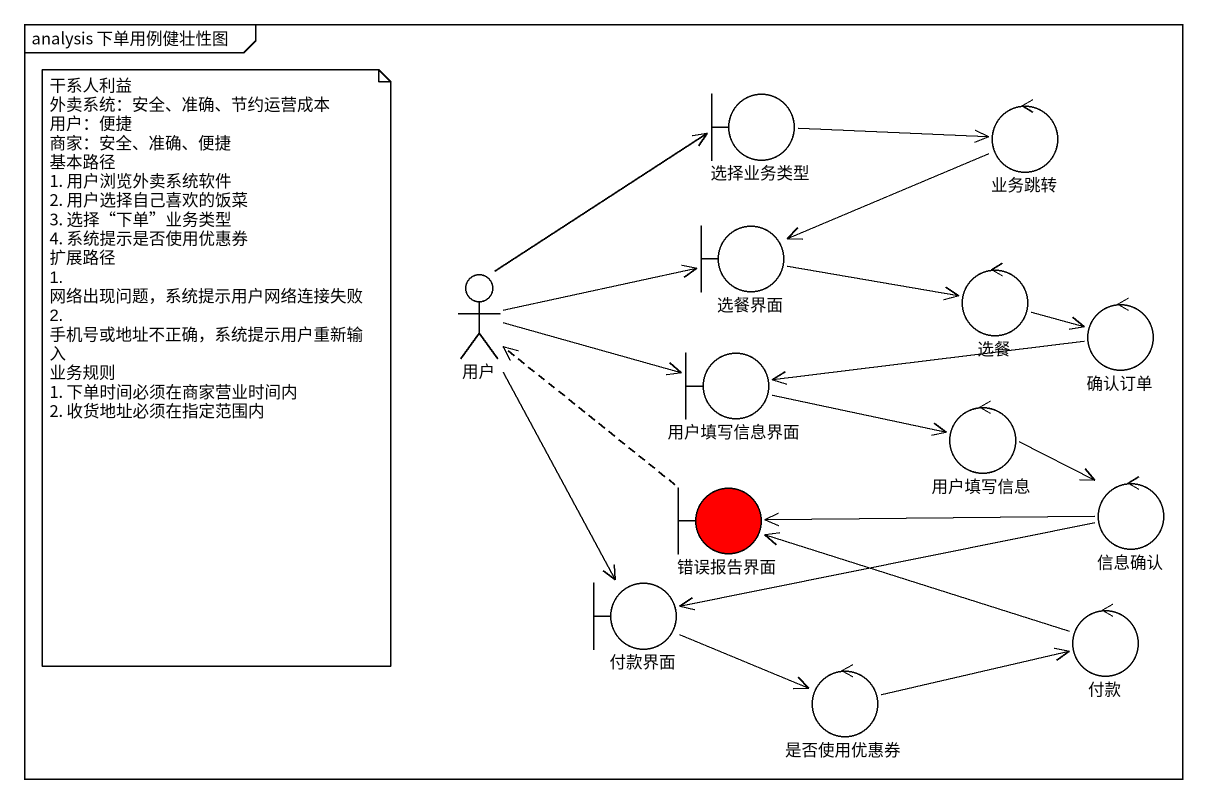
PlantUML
@startuml
mainframe analysis 下单用例健壮性图
boundary 选择业务类型
control 业务跳转
actor 用户
boundary 选餐界面
control 选餐
control 确认订单
boundary 用户填写信息界面
control 用户填写信息
control 信息确认
boundary 错误报告界面 #FF0000
boundary 付款界面
control 付款
control 是否使用优惠券
选择业务类型 -right-> 业务跳转
业务跳转 -left-> 选餐界面
用户 -up-> 选择业务类型
用户 -right-> 选餐界面
用户 -right-> 用户填写信息界面
用户 --> 付款界面
选餐界面 -right-> 选餐
选餐 -right-> 确认订单
确认订单 -left-> 用户填写信息界面
用户填写信息界面 -right-> 用户填写信息
用户填写信息 -right-> 信息确认
信息确认 -left-> 错误报告界面
信息确认 -left-> 付款界面
错误报告界面 .up.> 用户
付款界面 -right-> 是否使用优惠券
付款 -left-> 错误报告界面
是否使用优惠券 -right-> 付款
note as N1
  干系人利益
  外卖系统：安全、准确、节约运营成本
  用户：便捷
  商家：安全、准确、便捷
  基本路径
  1. 用户浏览外卖系统软件
  2. 用户选择自己喜欢的饭菜
  3. 选择“下单”业务类型
  4. 系统提示是否使用优惠券
  扩展路径
  1. 网络出现问题，系统提示用户网络连接失败
  2. 手机号或地址不正确，系统提示用户重新输入
  业务规则
  1. 下单时间必须在商家营业时间内
  2. 收货地址必须在指定范围内
end note
@enduml
